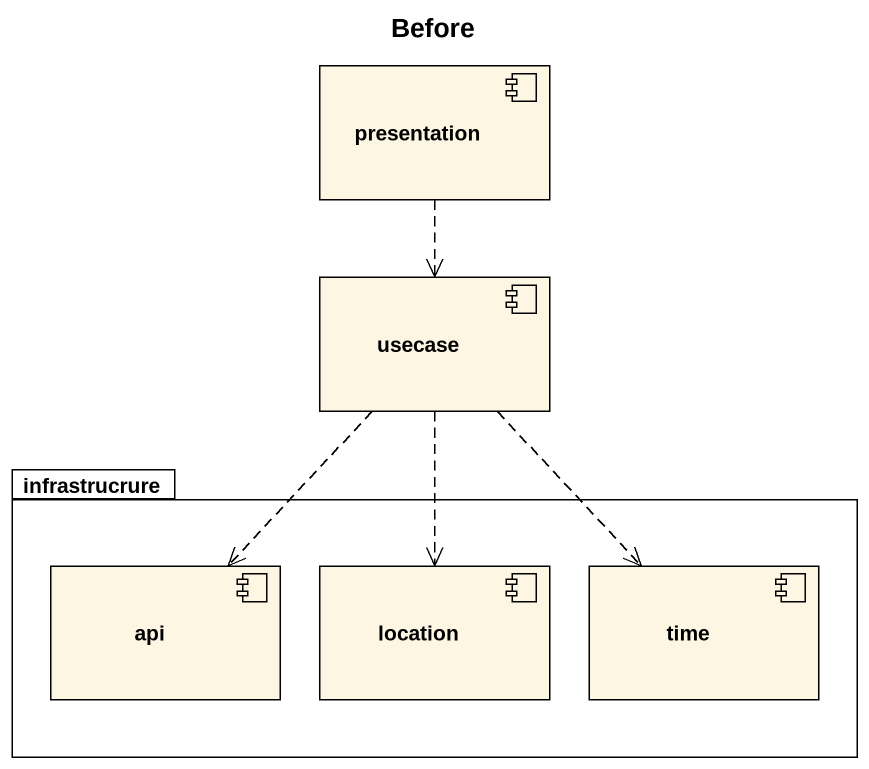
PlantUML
@startuml
title Before
component presentation
component "usecase" as usecase_
package infrastrucrure {
  component api
  component location
  component time
}
presentation ..> usecase_
usecase_ ..> api
usecase_ ..> location
usecase_ ..> time
@enduml
